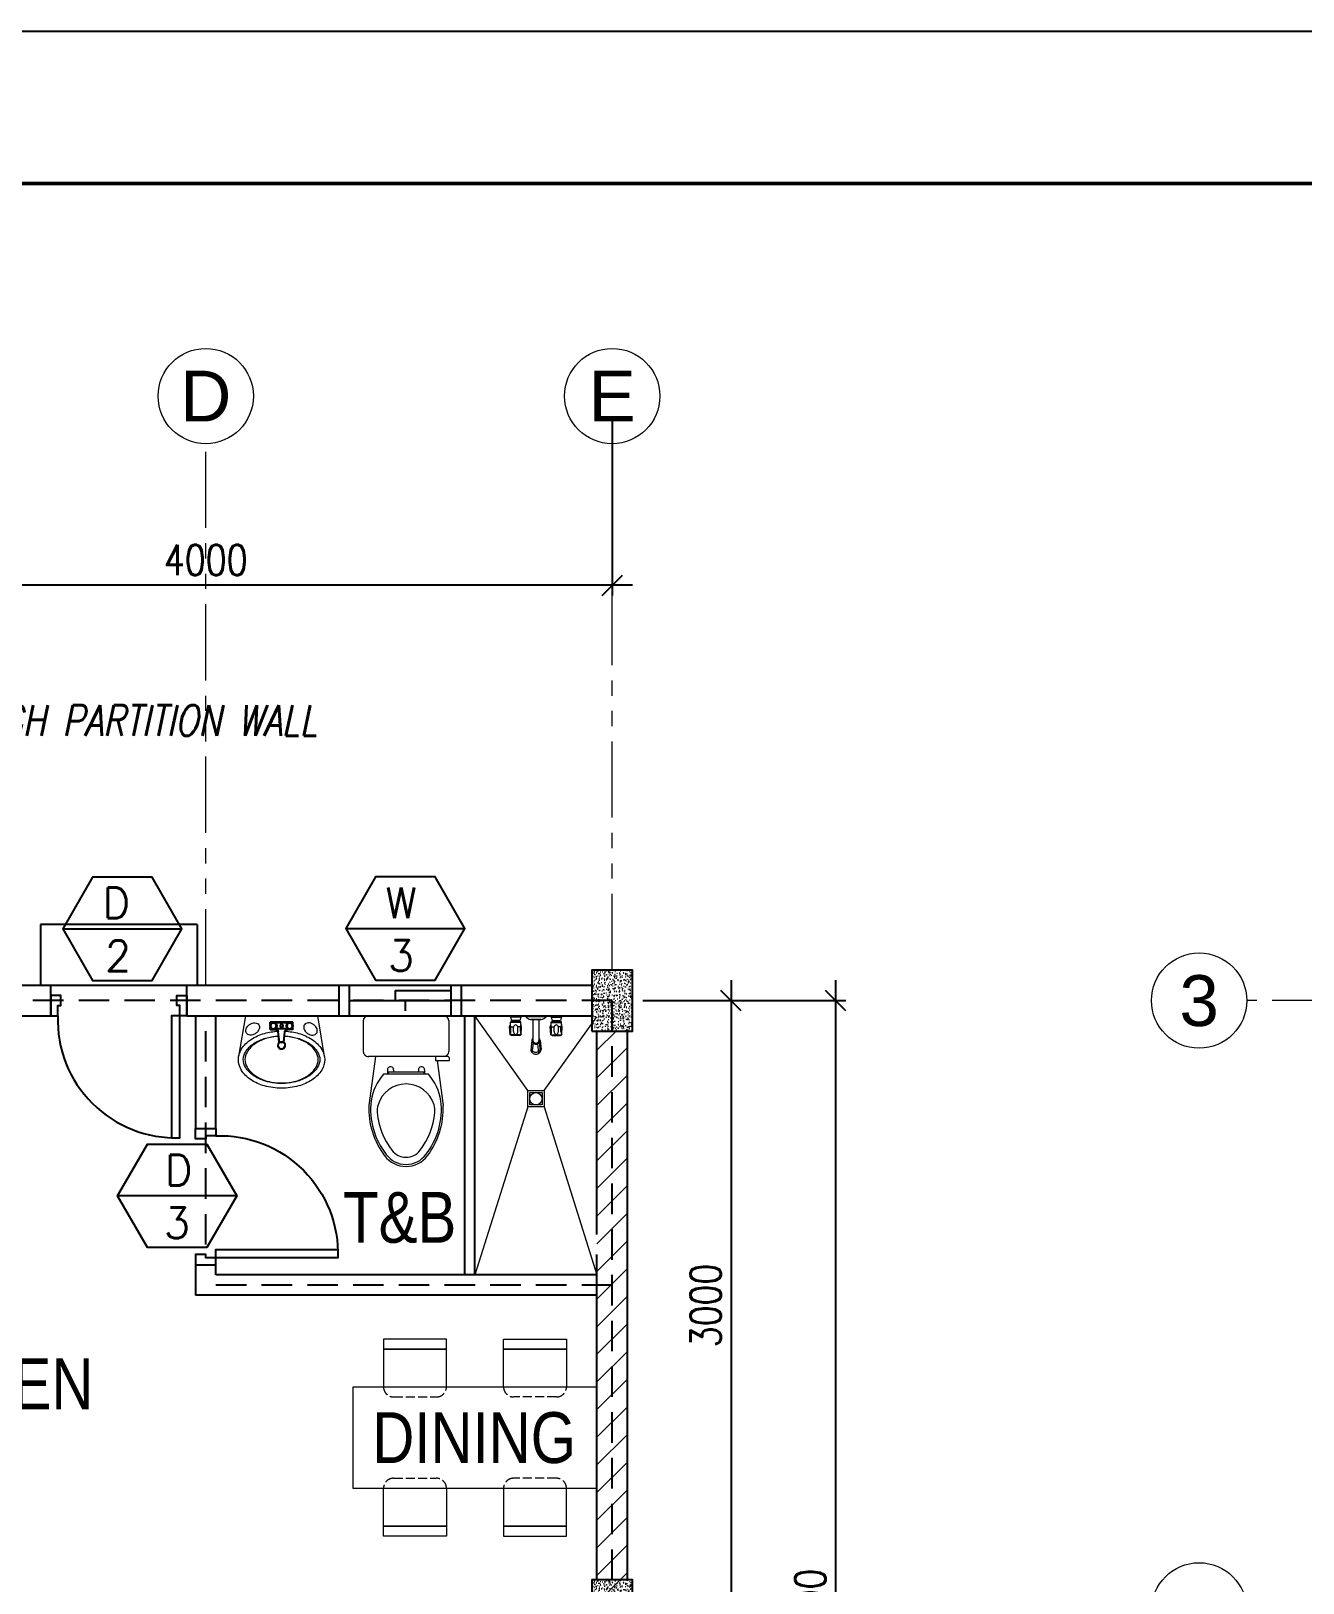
# Model space of a CAD drawing. Header units: millimetres. Extents: x 568137 to 731329, y -326076 to -191870.
# Drawn here: x 653488 to 659747, y -240610 to -232976 of the extents above; entities that cross this region are included whole.
import ezdxf
from ezdxf.enums import TextEntityAlignment as Align

# ---------------------------------------------------------------- set-up
doc = ezdxf.new("R2010")
doc.units = ezdxf.units.MM
doc.header["$LTSCALE"] = 300
doc.header["$MEASUREMENT"] = 0
doc.header["$PDMODE"] = 3
doc.header["$PDSIZE"] = 300
for name, pattern in [('DASHED', [0.75, 0.5, -0.25]), ('HID', [0.2, 0.15, -0.05]), ('PHANTOM', [2.5, 1.25, -0.25, 0.25, -0.25, 0.25, -0.25])]:
    doc.linetypes.add(name, pattern=pattern)
doc.layers.get('0').update_dxf_attribs({"color": 9})
doc.layers.get('DEFPOINTS').update_dxf_attribs({"color": 8})
for name, color, linetype, lineweight in [('BORDER', 5, 'Continuous', 50), ('dimensions', 8, 'Continuous', 15), ('fixtures', 251, 'Continuous', 5), ('FLR. PLAN BLK', 8, 'Continuous', 9), ('grid', 204, 'PHANTOM', 5), ('text', 142, 'Continuous', 25)]:
    doc.layers.add(name, color=color, linetype=linetype, lineweight=lineweight)
for name, color, linetype in [('COLUMN', 6, 'Continuous'), ('DOORS', 25, 'Continuous'), ('doorwin', 1, 'Continuous'), ('P-FIXT-MISC', 84, 'Continuous'), ('SCHED', 7, 'Continuous'), ('wall', 140, 'Continuous'), ('WDW', 175, 'Continuous')]:
    doc.layers.add(name, color=color, linetype=linetype)
doc.styles.add('ARIAL', font='arial.ttf', dxfattribs={"width": 0.8})
doc.styles.add('DIM', font='romans.shx', dxfattribs={"width": 0.8})
doc.styles.add('JO4', font='ARIALN.TTF')
doc.styles.add('PSM', font='simplex')
doc.styles.add('ROM', font='ROMANS.shx', dxfattribs={"width": 0.8})
doc.styles.get("Standard").update_dxf_attribs({"font": 'romans.shx'})
doc.dimstyles.new('DIM-100', dxfattribs={"dimscale": 100, "dimtxt": 2, "dimasz": 1, "dimexe": 0.5, "dimexo": 1.5, "dimgap": 1, "dimtad": 1, "dimdec": 0, "dimdsep": 46, "dimtxsty": 'PSM', "dimblk1": 'DIMCIR', "dimblk2": 'DIMCIR', "dimsah": 1, "dimcen": 0, "dimdle": 2, "dimclrd": 251, "dimclre": 251, "dimclrt": 2, "dimadec": 0, "dimazin": 0, "dimtfac": 1, "dimtdec": 0, "dimtix": 1, "dimtmove": 2, "dimatfit": 3, "dimldrblk": 'DIMCIR', "dimfxl": 0.5, "dimtvp": 1, "dimtolj": 1, "dimtzin": 0, "dimarcsym": 0})

# ---------------------------------------------------------------- blocks, each defined once
blk = doc.blocks.new('_Oblique')
at = {"color": 0, "linetype": 'ByBlock', "lineweight": -2}
blk.add_line((-0.5, -0.5), (0.5, 0.5), dxfattribs=at)
blk = doc.blocks.new('*D591')
at = {"layer": 'DEFPOINTS', "color": 0, "ltscale": 0.5, "transparency": 16777216}
for p in [(652347.6, -234745.3), (656347.6, -234745.3), (652347.6, -235702.4)]:
    blk.add_point(p, dxfattribs=at)
at = {"layer": 'FLR. PLAN BLK', "color": 8, "lineweight": -2, "ltscale": 0.5, "transparency": 16777216}
for p, q in [((652347.6, -234895.3), (652347.6, -235752.4)), ((656347.6, -234895.3), (656347.6, -235752.4)), ((656447.6, -235702.4), (652247.6, -235702.4))]:
    blk.add_line(p, q, dxfattribs=at)
at = {"layer": 'FLR. PLAN BLK', "color": 8, "lineweight": -2, "ltscale": 0.5, "transparency": 16777216, "xscale": 100, "yscale": 100, "zscale": 100, "rotation": 180}
blk.add_blockref('_Oblique', (652347.6, -235702.4), dxfattribs=at)
at = {"layer": 'FLR. PLAN BLK', "color": 8, "lineweight": -2, "ltscale": 0.5, "transparency": 16777216, "xscale": 100, "yscale": 100, "zscale": 100}
blk.add_blockref('_Oblique', (656347.6, -235702.4), dxfattribs=at)
at = {"layer": 'FLR. PLAN BLK', "color": 8, "ltscale": 0.5, "transparency": 16777216, "insert": (654347.6, -235577.4), "char_height": 150, "attachment_point": 5, "style": 'DIM'}
blk.add_mtext('\\A1;4000', dxfattribs=at)
blk = doc.blocks.new('DIMCIR')
for p, q in [((0, 1.5), (0, -1.5)), ((-1.5, 0), (1.5, 0))]:
    blk.add_line(p, q)
at = {"color": 2}
blk.add_circle((0, 0), 0.75, dxfattribs=at)
blk = doc.blocks.new('AM-FC4PA')
at = {"layer": 'P-FIXT-MISC'}
for p, q in [((-22.5, -70), (-22.5, 70)), ((-9.2, 70), (-22.5, 70)), ((-18, 69), (-22.5, 70)), ((-11.1, 69), (-18, 69)), ((-18, 69), (-18, 62.6)), ((-18, -37.4), (-18, 37.4)), ((22.5, 70), (9.2, 70)), ((18, 69), (11.1, 69)), ((18, 69), (22.5, 70)), ((18, 69), (18, 62.6)), ((18, -37.4), (18, 37.4)), ((22.5, 70), (22.5, 39.1)), ((100.1, 13.2), (35.9, 20)), ((101.5, 14), (54, 18.1)), ((100.1, 13.2), (101.5, 14)), ((-18, -69), (-22.5, -70)), ((-9.2, -70), (-22.5, -70)), ((-18, -69), (-18, -62.6)), ((-11.1, -69), (-18, -69)), ((22.5, -70), (9.2, -70)), ((18, -69), (11.1, -69)), ((18, -69), (18, -62.6)), ((18, -69), (22.5, -70)), ((22.5, -70), (22.5, -39.1)), ((100.1, -13.2), (35.9, -20)), ((101.5, -14), (54, -18.1)), ((100.1, -13.2), (101.5, -14))]:
    blk.add_line(p, q, dxfattribs=at)
for centre, radius in [((0, 50), 22), ((0, 50), 17.3), ((0, 0), 9.5), ((0, -50), 22), ((0, -50), 17.3)]:
    blk.add_circle(centre, radius, dxfattribs=at)
for centre, radius, start, end in [((-28.7, 50), 11.5, 315.8561, 44.1439), ((0, 78.7), 11.5, 225.8561, 314.1439), ((0, 21.3), 11.5, 45.8561, 134.1439), ((28.7, 50), 11.5, 135.8561, 224.1439), ((38, 39.9), 20, 186.65267, 264.02226), ((42.5, 39.1), 20, 180, 254.93868), ((3.2, 0), 97.8, 352.2121, 7.7879), ((3.5, 0), 99, 351.872, 8.128), ((-28.7, -50), 11.5, 315.8561, 44.1439), ((0, -21.3), 11.5, 225.8561, 314.1439), ((0, -78.7), 11.5, 45.8561, 134.1439), ((28.7, -50), 11.5, 135.8561, 224.1439), ((38, -39.9), 20, 95.97774, 173.34733), ((42.5, -39.1), 20, 105.06132, 180)]:
    blk.add_arc(centre, radius, start, end, dxfattribs=at)
blk = doc.blocks.new('*D620')
at = {"layer": 'DEFPOINTS', "color": 0, "ltscale": 0.5, "transparency": 16777216}
for p in [(656347.6, -237745.3), (657447.6, -237745.3), (656347.6, -243745.3)]:
    blk.add_point(p, dxfattribs=at)
at = {"layer": 'FLR. PLAN BLK', "color": 8, "lineweight": -2, "ltscale": 0.5, "transparency": 16777216}
for p, q in [((657447.6, -243845.3), (657447.6, -237645.3)), ((656497.6, -237745.3), (657497.6, -237745.3)), ((656497.6, -243745.3), (657497.6, -243745.3))]:
    blk.add_line(p, q, dxfattribs=at)
at = {"layer": 'FLR. PLAN BLK', "color": 8, "lineweight": -2, "ltscale": 0.5, "transparency": 16777216, "xscale": 100, "yscale": 100, "zscale": 100}
for p, rotation in [((657447.6, -237745.3), 90), ((657447.6, -243745.3), 270)]:
    blk.add_blockref('_Oblique', p, dxfattribs=dict(at, rotation=rotation))
at = {"layer": 'FLR. PLAN BLK', "color": 8, "ltscale": 0.5, "transparency": 16777216, "insert": (657322.6, -240745.3), "char_height": 150, "attachment_point": 5, "rotation": 90, "style": 'DIM'}
blk.add_mtext('\\A1;6000', dxfattribs=at)
blk = doc.blocks.new('*D621')
at = {"layer": 'DEFPOINTS', "color": 0, "ltscale": 0.5, "transparency": 16777216}
for p in [(656347.6, -237745.3), (656447.6, -240745.3), (656932.4, -240745.3)]:
    blk.add_point(p, dxfattribs=at)
at = {"layer": 'FLR. PLAN BLK', "color": 8, "lineweight": -2, "ltscale": 0.5, "transparency": 16777216}
for p, q in [((656932.4, -237645.3), (656932.4, -240845.3)), ((656497.6, -237745.3), (656982.4, -237745.3)), ((656597.6, -240745.3), (656982.4, -240745.3))]:
    blk.add_line(p, q, dxfattribs=at)
at = {"layer": 'FLR. PLAN BLK', "color": 8, "lineweight": -2, "ltscale": 0.5, "transparency": 16777216, "xscale": 100, "yscale": 100, "zscale": 100}
for p, rotation in [((656932.4, -237745.3), 90), ((656932.4, -240745.3), 270)]:
    blk.add_blockref('_Oblique', p, dxfattribs=dict(at, rotation=rotation))
at = {"layer": 'FLR. PLAN BLK', "color": 8, "ltscale": 0.5, "transparency": 16777216, "insert": (656807.4, -239245.3), "char_height": 150, "attachment_point": 5, "rotation": 90, "style": 'DIM'}
blk.add_mtext('\\A1;3000', dxfattribs=at)
blk = doc.blocks.new('DOOR-T&B')
at = {"layer": 'doorwin'}
for points in [[(71.3, 312.4), (121.3, 312.4), (121.3, 297.4), (171.3, 297.4), (171.3, 347.4), (71.3, 347.4)], [(71.3, 312.4), (121.3, 312.4), (121.3, 297.4), (171.3, 297.4), (171.3, 347.4), (71.3, 347.4)], [(71.3, -287.6), (71.3, -247.6), (-528.7, -247.6), (-528.7, -287.6)], [(71.3, -287.6), (71.3, -247.6), (-528.7, -247.6), (-528.7, -287.6)], [(71.3, -287.6), (121.3, -287.6), (121.3, -272.6), (171.3, -272.6), (171.3, -322.6), (71.3, -322.6)], [(71.3, -287.6), (121.3, -287.6), (121.3, -272.6), (171.3, -272.6), (171.3, -322.6), (71.3, -322.6)]]:
    blk.add_lwpolyline(points, close=True, dxfattribs=at)
blk.add_arc((51.3, -267.6), 580.3, 88.02507, 181.97493, dxfattribs=at)
blk.add_arc((51.3, -267.6), 580.3, 88.02507, 181.97493, dxfattribs=at)

msp = doc.modelspace()

# ---------------------------------------------------------------- hatches: boundary and pattern name
at = {"layer": 'dimensions', "linetype": 'Continuous'}
h = msp.add_hatch(dxfattribs=at)
h.set_pattern_fill('AR-CONC', color=256, scale=5, style=0)
h.set_pattern_definition([(50, (80461.552, -42248.292), (35.8630091, -3.1376067), [3.75, -41.25]), (355, (80461.552, -42248.292), (-6.9375667, 37.6096067), [3, -33]), (100.4514445, (80464.54, -42248.554), (28.9254423, 34.4719995), [3.1870096, -35.0571056]), (46.1842, (80461.552, -42238.292), (53.3620665, -8.275964), [5.625, -61.875]), (96.635635, (80466, -42238.98), (46.7330973, 48.70593), [4.780517, -52.585688]), (351.184164, (80461.55, -42238.29), (46.7330973, 48.70593), [4.5, -49.5]), (21, (80466.552, -42240.792), (29.8453526, -20.1309445), [3.75, -41.25]), (326, (80466.552, -42240.792), (12.1657666, 36.2575023), [3, -33]), (71.451445, (80469.04, -42242.47), (42.0111188, 16.1265576), [3.1870095, -35.0571056]), (37.5, (80461.552, -42248.292), (0.60799277, 16.6446927), [0, -32.6, 0, -33.5, 0, -33.125]), (7.5, (80461.552, -42248.292), (13.15347687, 19.7205856), [0, -19.1, 0, -31.85, 0, -12.625]), (327.5, (80450.402, -42248.292), (26.6911218, -1.1277436), [0, -12.5, 0, -39, 0, -51.75]), (317.5, (80445.402, -42248.292), (29.1593085, 5.0052491), [0, -16.25, 0, -25.9, 0, -36.75])])
h.paths.add_polyline_path([(656447.6, -237895.3), (656247.6, -237895.3), (656247.6, -237595.3), (656447.6, -237595.3)])
at = {"layer": 'dimensions'}
h = msp.add_hatch(dxfattribs=at)
h.set_pattern_fill('ANSI31', color=256, scale=769.23, style=0)
h.set_pattern_definition([(45, (50461.3, -42187.54), (-67.990969, 67.990969), [])])
h.paths.add_polyline_path([(656422.6, -237895.3), (656272.6, -237895.3), (656272.6, -243595.3), (656422.6, -243595.3)])
at = {"layer": 'dimensions', "linetype": 'Continuous'}
h = msp.add_hatch(dxfattribs=at)
h.set_pattern_fill('AR-CONC', color=256, scale=5, style=0)
h.set_pattern_definition([(50, (80461.552, -45248.292), (35.8630091, -3.1376067), [3.75, -41.25]), (355, (80461.552, -45248.292), (-6.9375667, 37.6096067), [3, -33]), (100.4514445, (80464.54, -45248.554), (28.9254423, 34.4719995), [3.1870096, -35.0571056]), (46.1842, (80461.552, -45238.292), (53.3620665, -8.275964), [5.625, -61.875]), (96.635635, (80466, -45238.98), (46.7330973, 48.70593), [4.780517, -52.585688]), (351.184164, (80461.55, -45238.29), (46.7330973, 48.70593), [4.5, -49.5]), (21, (80466.552, -45240.792), (29.8453526, -20.1309445), [3.75, -41.25]), (326, (80466.552, -45240.792), (12.1657666, 36.2575023), [3, -33]), (71.451445, (80469.04, -45242.47), (42.0111188, 16.1265576), [3.1870095, -35.0571056]), (37.5, (80461.552, -45248.292), (0.60799277, 16.6446927), [0, -32.6, 0, -33.5, 0, -33.125]), (7.5, (80461.552, -45248.292), (13.15347687, 19.7205856), [0, -19.1, 0, -31.85, 0, -12.625]), (327.5, (80450.402, -45248.292), (26.6911218, -1.1277436), [0, -12.5, 0, -39, 0, -51.75]), (317.5, (80445.402, -45248.292), (29.1593085, 5.0052491), [0, -16.25, 0, -25.9, 0, -36.75])])
h.paths.add_polyline_path([(656447.6, -240895.3), (656247.6, -240895.3), (656247.6, -240595.3), (656447.6, -240595.3)])

# ---------------------------------------------------------------- linework, layer by layer
at = {"layer": 'BORDER'}
msp.add_lwpolyline([(645229.4, -233725.5), (685529.4, -233725.5), (685529.4, -261925.5), (645229.4, -261925.5)], close=True, dxfattribs=at)
at = {"layer": 'COLUMN', "linetype": 'Continuous'}
for points in [[(656247.6, -237895.3), (656447.6, -237895.3), (656447.6, -237595.3), (656247.6, -237595.3)], [(656247.6, -240895.3), (656447.6, -240895.3), (656447.6, -240595.3), (656247.6, -240595.3)]]:
    msp.add_lwpolyline(points, close=True, dxfattribs=at)
at = {"layer": 'DEFPOINTS', "linetype": 'DASHED'}
for p, q in [((656347.6, -237745.3), (648347.6, -237745.3)), ((656347.6, -243745.3), (656347.6, -237745.3)), ((654347.6, -238945.3), (654347.6, -237895.3)), ((656347.6, -239145.3), (654347.6, -239145.3))]:
    msp.add_line(p, q, dxfattribs=at)
at = {"layer": 'DEFPOINTS'}
msp.add_lwpolyline([(644229.4, -232975.5), (686279.4, -232975.5), (686279.4, -262675.5), (644229.4, -262675.5)], close=True, dxfattribs=at)
at = {"layer": 'dimensions', "color": 0}
for p, q in [((655932.4, -238188.4), (655672.2, -237820.3)), ((655847.1, -237826.9), (655847.1, -237820.3)), ((655897.7, -237820.3), (655847.1, -237820.3)), ((655897.7, -237826.9), (655897.7, -237820.3)), ((655922.8, -237820.3), (655922.8, -237825.3)), ((656022, -237820.3), (655922.8, -237820.3)), ((656022, -237825.3), (655922.8, -237825.3)), ((656012.4, -238188.4), (656272.6, -237825.6)), ((656022, -237825.3), (656022, -237820.3)), ((656047.1, -237826.9), (656047.1, -237820.3)), ((656047.1, -237820.3), (656097.7, -237820.3)), ((656097.7, -237826.9), (656097.7, -237820.3)), ((654776.7, -237851.9), (654664.7, -237851.9)), ((654664.7, -237862.5), (654664.7, -237851.9)), ((654665.5, -237855.5), (654664.7, -237851.9)), ((654664.7, -237887.9), (654664.7, -237877.2)), ((654665.5, -237884.3), (654664.7, -237887.9)), ((654664.7, -237887.9), (654689.4, -237887.9)), ((654665.5, -237861), (654665.5, -237855.5)), ((654665.5, -237855.5), (654670.6, -237855.5)), ((654665.5, -237884.3), (654665.5, -237878.8)), ((654665.5, -237884.3), (654670.6, -237884.3)), ((654750.6, -237855.5), (654690.8, -237855.5)), ((654750.6, -237855.5), (654690.8, -237855.5)), ((654750.6, -237884.3), (654690.8, -237884.3)), ((654750.6, -237884.3), (654690.8, -237884.3)), ((654710.1, -237950), (654704.7, -237898.6)), ((654710.1, -237950), (654704.7, -237898.6)), ((654731.3, -237950), (654736.6, -237898.6)), ((654731.3, -237950), (654736.6, -237898.6)), ((654776.7, -237887.9), (654752, -237887.9)), ((654776.7, -237887.9), (654752, -237887.9)), ((654775.9, -237855.5), (654770.8, -237855.5)), ((654775.9, -237855.5), (654770.8, -237855.5)), ((654775.9, -237884.3), (654770.8, -237884.3)), ((654775.9, -237884.3), (654770.8, -237884.3)), ((654775.9, -237855.5), (654776.7, -237851.9)), ((654775.9, -237855.5), (654776.7, -237851.9)), ((654775.9, -237861), (654775.9, -237855.5)), ((654775.9, -237861), (654775.9, -237855.5)), ((654775.9, -237884.3), (654775.9, -237878.8)), ((654775.9, -237884.3), (654775.9, -237878.8)), ((654775.9, -237884.3), (654776.7, -237887.9)), ((654775.9, -237884.3), (654776.7, -237887.9)), ((654776.7, -237862.5), (654776.7, -237851.9)), ((654776.7, -237862.5), (654776.7, -237851.9)), ((654776.7, -237887.9), (654776.7, -237877.2)), ((654776.7, -237887.9), (654776.7, -237877.2)), ((655122.7, -237845.3), (655122.8, -237995.4)), ((655543.3, -237845.1), (655543.4, -237995.2)), ((655842.7, -237873.9), (655846.6, -237866.7)), ((655845.4, -237913.1), (655842.7, -237873.9)), ((655847.1, -237826.9), (655852.1, -237842.8)), ((655897.7, -237826.9), (655847.1, -237826.9)), ((655847.4, -237853), (655848.8, -237849)), ((655847.4, -237863.5), (655847.4, -237853)), ((655897.4, -237853), (655847.4, -237853)), ((655896, -237849), (655848.8, -237849)), ((655848.8, -237873.9), (655861.9, -237873.9)), ((655849.1, -237897.4), (655849.1, -237875.7)), ((655892.6, -237842.8), (655852.1, -237842.8)), ((655854.9, -237842.8), (655855.5, -237849)), ((655861.6, -237897.6), (655861.6, -237875.9)), ((655895.9, -237873.9), (655882.9, -237873.9)), ((655883.2, -237897.6), (655883.2, -237875.9)), ((655889.8, -237842.8), (655889.3, -237849)), ((655897.7, -237826.9), (655892.6, -237842.8)), ((655895.7, -237897.4), (655895.7, -237875.7)), ((655897.4, -237853), (655896, -237849)), ((655897.4, -237863.5), (655897.4, -237853)), ((655902.1, -237873.9), (655898.2, -237866.7)), ((655899.4, -237913.1), (655902.1, -237873.9)), ((655946, -237838.4), (655998.7, -237838.4)), ((655997.4, -237838.4), (655947.4, -237838.4)), ((655957.4, -237838.4), (655957.4, -237942.3)), ((655987.4, -237838.4), (655987.4, -237942.3)), ((656042.7, -237873.9), (656046.6, -237866.7)), ((656045.4, -237913.1), (656042.7, -237873.9)), ((656047.1, -237826.9), (656052.1, -237842.8)), ((656047.1, -237826.9), (656097.7, -237826.9)), ((656047.4, -237853), (656048.8, -237849)), ((656047.4, -237863.5), (656047.4, -237853)), ((656047.4, -237853), (656097.4, -237853)), ((656048.8, -237849), (656096, -237849)), ((656048.8, -237873.9), (656061.9, -237873.9)), ((656049.1, -237897.4), (656049.1, -237875.7)), ((656052.1, -237842.8), (656092.6, -237842.8)), ((656054.9, -237842.8), (656055.5, -237849)), ((656061.6, -237897.6), (656061.6, -237875.9)), ((656095.9, -237873.9), (656082.9, -237873.9)), ((656083.2, -237897.6), (656083.2, -237875.9)), ((656089.8, -237842.8), (656089.3, -237849)), ((656097.7, -237826.9), (656092.6, -237842.8)), ((656095.7, -237897.4), (656095.7, -237875.7)), ((656097.4, -237853), (656096, -237849)), ((656097.4, -237863.5), (656097.4, -237853)), ((656102.1, -237873.9), (656098.2, -237866.7)), ((656099.4, -237913.1), (656102.1, -237873.9)), ((654709.5, -237951.1), (654706.2, -237913.1)), ((654709.5, -237951.1), (654706.2, -237913.1)), ((654710.1, -237950), (654709.5, -237951.1)), ((654710.1, -237950), (654709.5, -237951.1)), ((654731.3, -237950), (654731.9, -237951.1)), ((654731.3, -237950), (654731.9, -237951.1)), ((654731.9, -237951.1), (654735.1, -237913.1)), ((654731.9, -237951.1), (654735.1, -237913.1)), ((655851.8, -237916.5), (655845.4, -237913.1)), ((655899.4, -237913.1), (655845.4, -237913.1)), ((655893, -237916.5), (655851.8, -237916.5)), ((655893, -237916.5), (655899.4, -237913.1)), ((655952.4, -237942.3), (655947.3, -237988.7)), ((655954.2, -238001.8), (655959.7, -237955.5)), ((655986.1, -238005.1), (655982.4, -237957.1)), ((655995.2, -237995.7), (655989.9, -237950.5)), ((655992.4, -237942.3), (655997.4, -237986.6)), ((656051.8, -237916.5), (656045.4, -237913.1)), ((656045.4, -237913.1), (656099.4, -237913.1)), ((656051.8, -237916.5), (656093, -237916.5)), ((656093, -237916.5), (656099.4, -237913.1)), ((655518.3, -238020.3), (655147.7, -238020.3)), ((655183, -238020.3), (655150, -238260.9)), ((655537.2, -238020.3), (655477.6, -238020.3)), ((655477.6, -238020.3), (655477.6, -238040.3)), ((655477.6, -238040.3), (655547.3, -238040.3)), ((655486, -238040.3), (655516.5, -238260.7)), ((655547.3, -238040.3), (655547.2, -238030.3)), ((655443.3, -238107.6), (655223, -238107.7)), ((655242, -238085.6), (655242, -238107.6)), ((655245.9, -238097.6), (655245.9, -238107.6)), ((655420.4, -238097.6), (655245.9, -238097.6)), ((655272.1, -238085.6), (655272.1, -238097.6)), ((655394.2, -238085.6), (655394.2, -238097.6)), ((655420.4, -238097.6), (655420.4, -238107.6)), ((655424.3, -238085.5), (655424.3, -238107.6)), ((655932.4, -238188.4), (656012.4, -238188.4)), ((655932.4, -238268.4), (655932.4, -238188.4)), ((655942, -238198), (656002.8, -238198)), ((655942, -238258.8), (655942, -238198)), ((656002.8, -238198), (656002.8, -238258.8)), ((656012.4, -238188.4), (656012.4, -238268.4)), ((655932.4, -238268.4), (655672.2, -239095.3)), ((656012.4, -238268.4), (655932.4, -238268.4)), ((656002.8, -238258.8), (655942, -238258.8)), ((656012.4, -238268.4), (656272.6, -239095.3)), ((655532.2, -239460.3), (655222.2, -239460.3)), ((655222.2, -239460.3), (655222.2, -239645.3)), ((655532.2, -239645.3), (655532.2, -239460.3)), ((655812.9, -239460.3), (656122.9, -239460.3)), ((655812.9, -239645.3), (655812.9, -239460.3)), ((656122.9, -239460.3), (656122.9, -239645.3)), ((655222.2, -240330.2), (655222.2, -240145.2)), ((655532.2, -240145.2), (655532.2, -240330.2)), ((655812.9, -240145.2), (655812.9, -240330.2)), ((656122.9, -240330.2), (656122.9, -240145.2)), ((655532.2, -240330.2), (655222.2, -240330.2)), ((655812.9, -240330.2), (656122.9, -240330.2))]:
    msp.add_line(p, q, dxfattribs=at)
for points in [[(654931.8, -238020.4), (654898.7, -237820.3), (654542.7, -237820.3), (654509.5, -238020.4)], [(656272.6, -240145.2), (655072.5, -240145.2), (655072.5, -239645.3), (656272.6, -239645.3), (656272.6, -240145.2)]]:
    msp.add_lwpolyline(points, dxfattribs=at)
for points in [[(654738.1, -237896, -0.053262), (654805.2, -237906.8, -0.079373), (654870.9, -237936.6, -0.107143), (654918.6, -237985.5, -0.140864), (654933.1, -238035.9, -0.140864), (654918.6, -238086.3, -0.107143), (654870.9, -238135.2, -0.079373), (654805.2, -238164.9, -0.066913), (654720.7, -238176.3, -0.066913), (654636.1, -238164.9, -0.079373), (654570.5, -238135.2, -0.107143), (654522.7, -238086.3, -0.140864), (654508.3, -238035.9, -0.140864), (654522.7, -237985.5, -0.107143), (654570.5, -237936.6, -0.079373), (654636.1, -237906.8, -0.053262), (654703.3, -237896, -0.066913)], [(654734.6, -237919.8, -0.055146), (654798.9, -237930, -0.079373), (654857.6, -237956.6, -0.107143), (654898.3, -237998.3, -0.140864), (654909.1, -238035.9, -0.140864), (654898.3, -238073.5, -0.107143), (654857.6, -238115.1, -0.079373), (654798.9, -238141.8, -0.066913), (654720.7, -238152.3, -0.066913), (654642.4, -238141.8, -0.079373), (654583.7, -238115.1, -0.107143), (654543.1, -238073.5, -0.140864), (654532.3, -238035.9, -0.140864), (654543.1, -237998.3, -0.107143), (654583.7, -237956.6, -0.079373), (654642.4, -237930, -0.055146), (654706.8, -237919.8, -0.066913)], [(654706.8, -237920.3, 0.048398), (654650.4, -237930, 0.079373), (654591.7, -237956.6, 0.107143), (654551.1, -237998.3, 0.140864), (654540.3, -238035.9, 0.140864), (654551.1, -238073.5, 0.107143), (654591.7, -238115.1, 0.079373), (654650.4, -238141.8, 0.060133), (654720.7, -238152.2, 0.060133), (654790.9, -238141.8, 0.079373), (654849.6, -238115.1, 0.107143), (654890.3, -238073.5, 0.140864), (654901.1, -238035.9, 0.140864), (654890.3, -237998.3, 0.107143), (654849.6, -237956.6, 0.079373), (654790.9, -237930, 0.048398), (654734.5, -237920.3, 0.060133)]]:
    msp.add_lwpolyline(points, format="xyb", dxfattribs=at)
for points in [[(654608.3, -237863.8, -0.127529), (654611.6, -237872.7, -0.106162), (654610.3, -237884.7, -0.085457), (654604.2, -237896.2, -0.074979), (654593.3, -237906.6, -0.074979), (654579.8, -237913.3, -0.085457), (654566.9, -237915.1, -0.106162), (654555.2, -237912.2, -0.127529), (654548, -237906, -0.127529), (654544.7, -237897.1, -0.106162), (654546, -237885.1, -0.085457), (654552.1, -237873.7, -0.074979), (654563, -237863.3, -0.074979), (654576.5, -237856.6, -0.085457), (654589.3, -237854.8, -0.106162), (654601, -237857.7, -0.127529)], [(654833.1, -237863.8, 0.127529), (654829.7, -237872.7, 0.106162), (654831, -237884.7, 0.085457), (654837.1, -237896.2, 0.074979), (654848.1, -237906.6, 0.074979), (654861.6, -237913.3, 0.085457), (654874.4, -237915.1, 0.106162), (654886.1, -237912.2, 0.127529), (654893.4, -237906, 0.127529), (654896.7, -237897.1, 0.106162), (654895.4, -237885.1, 0.085457), (654889.3, -237873.7, 0.074979), (654878.4, -237863.3, 0.074979), (654864.8, -237856.6, 0.085457), (654852, -237854.8, 0.106162), (654840.3, -237857.7, 0.127529)], [(654833.1, -237863.8, 0.127529), (654829.7, -237872.7, 0.106162), (654831, -237884.7, 0.085457), (654837.1, -237896.2, 0.074979), (654848.1, -237906.6, 0.074979), (654861.6, -237913.3, 0.085457), (654874.4, -237915.1, 0.106162), (654886.1, -237912.2, 0.127529), (654893.4, -237906, 0.127529), (654896.7, -237897.1, 0.106162), (654895.4, -237885.1, 0.085457), (654889.3, -237873.7, 0.074979), (654878.4, -237863.3, 0.074979), (654864.8, -237856.6, 0.085457), (654852, -237854.8, 0.106162), (654840.3, -237857.7, 0.127529)]]:
    msp.add_lwpolyline(points, format="xyb", close=True, dxfattribs=at)
for points in [[(655532.2, -239410.3), (655222.2, -239410.3), (655222.2, -239460.3), (655532.2, -239460.3)], [(655812.9, -239410.3), (656122.9, -239410.3), (656122.9, -239460.3), (655812.9, -239460.3)], [(655532.2, -240380.2), (655222.2, -240380.2), (655222.2, -240330.2), (655532.2, -240330.2)], [(655812.9, -240380.2), (656122.9, -240380.2), (656122.9, -240330.2), (655812.9, -240330.2)]]:
    msp.add_lwpolyline(points, close=True, dxfattribs=at)
for centre, radius in [((654680.7, -237869.9), 17.6), ((654680.7, -237869.9), 13.8), ((654720.7, -237869.9), 7.6), ((654720.7, -237869.9), 7.6), ((654760.7, -237869.9), 17.6), ((654760.7, -237869.9), 17.6), ((654760.7, -237869.9), 13.8), ((654760.7, -237869.9), 13.8), ((655972.4, -238228.4), 30.4)]:
    msp.add_circle(centre, radius, dxfattribs=at)
for centre, radius, start, end in [((655147.8, -237845.3), 25, 90.02466, 180.02466), ((655518.6, -237845), 24.8, 359.76556, 90.65037), ((655958.8, -237788.5), 51.5, 225.56308, 255.60074), ((655985.9, -237788.5), 51.5, 284.39926, 314.43692), ((654657.7, -237869.9), 9.19, 315.8561, 44.1439), ((654680.7, -237846.9), 9.19, 225.8561, 314.1439), ((654680.7, -237892.9), 9.19, 45.8561, 134.1439), ((654689.4, -237903.9), 16, 15.06132, 90), ((654689.4, -237903.9), 16, 15.06132, 90), ((654688.8, -237900.3), 16, 5.97774, 83.34733), ((654688.8, -237900.3), 16, 5.97774, 83.34733), ((654703.7, -237869.9), 9.19, 135.8561, 224.1439), ((654703.7, -237869.9), 9.19, 135.8561, 224.1439), ((654752, -237903.9), 16, 90, 164.93868), ((654752, -237903.9), 16, 90, 164.93868), ((654752.6, -237900.3), 16, 96.65267, 174.02226), ((654752.6, -237900.3), 16, 96.65267, 174.02226), ((654737.7, -237869.9), 9.19, 315.8561, 44.1439), ((654737.7, -237869.9), 9.19, 315.8561, 44.1439), ((654760.7, -237846.9), 9.19, 225.8561, 314.1439), ((654760.7, -237846.9), 9.19, 225.8561, 314.1439), ((654760.7, -237892.9), 9.19, 45.8561, 134.1439), ((654760.7, -237892.9), 9.19, 45.8561, 134.1439), ((654783.7, -237869.9), 9.19, 135.8561, 224.1439), ((654783.7, -237869.9), 9.19, 135.8561, 224.1439), ((655829, -237899.8), 20.2, 323.918, 7.02228), ((655822, -237886.5), 29.7, 29.83631, 37.41227), ((655840.7, -237863.5), 6.75, 331.69924, 0), ((655842.3, -237875.7), 6.75, 0, 35.96108), ((655868.3, -237875.9), 6.75, 144.03892, 180), ((655880.1, -237896.2), 18.6, 184.21659, 229.18221), ((655881, -237885.1), 22.4, 123.35438, 144.03892), ((655872.4, -237872), 6.75, 56.64562, 123.35438), ((655863.8, -237885.1), 22.4, 35.96108, 56.64562), ((655864.6, -237896.2), 18.6, 310.81779, 355.78341), ((655876.4, -237875.9), 6.75, 0, 35.96108), ((655915.8, -237899.8), 20.2, 172.97772, 216.082), ((655902.4, -237875.7), 6.75, 144.03892, 180), ((655922.7, -237886.5), 29.7, 142.58773, 150.16369), ((655904.1, -237863.5), 6.75, 180, 208.30076), ((656029, -237899.8), 20.2, 323.918, 7.02228), ((656022, -237886.5), 29.7, 29.83631, 37.41227), ((656040.7, -237863.5), 6.75, 331.69924, 0), ((656042.3, -237875.7), 6.75, 0, 35.96108), ((656068.3, -237875.9), 6.75, 144.03892, 180), ((656080.1, -237896.2), 18.6, 184.21659, 229.18221), ((656081, -237885.1), 22.4, 123.35438, 144.03892), ((656072.4, -237872), 6.75, 56.64562, 123.35438), ((656063.8, -237885.1), 22.4, 35.96108, 56.64562), ((656064.6, -237896.2), 18.6, 310.81779, 355.78341), ((656076.4, -237875.9), 6.75, 0, 35.96108), ((656115.8, -237899.8), 20.2, 172.97772, 216.082), ((656102.4, -237875.7), 6.75, 144.03892, 180), ((656122.7, -237886.5), 29.7, 142.58773, 150.16369), ((656104.1, -237863.5), 6.75, 180, 208.30076), ((654720.7, -237965.1), 20, 121.88267, 58.11733), ((654720.7, -237965.1), 20, 121.88267, 58.11733), ((654720.7, -237965.1), 16, 121.49929, 180), ((654720.7, -237965.1), 16, 121.49929, 180), ((654720.7, -237965.1), 16, 180, 0), ((654720.7, -237965.1), 16, 180, 0), ((654720.7, -237872.7), 79.2, 261.872, 278.128), ((654720.7, -237872.7), 79.2, 261.872, 278.128), ((654720.7, -237872.5), 78.2, 262.2121, 277.7879), ((654720.7, -237872.5), 78.2, 262.2121, 277.7879), ((654720.7, -237965.1), 16, 0, 58.50071), ((654720.7, -237965.1), 16, 0, 58.50071), ((655872.4, -237905.2), 6.75, 229.18221, 310.81779), ((655967.1, -237942.3), 14.7, 154.17049, 180), ((655967.1, -237942.3), 14.7, 180, 205.82951), ((655969.7, -237943.5), 17.6, 134.34946, 154.17049), ((655969.7, -237941), 17.6, 205.82951, 229.44584), ((655967.1, -237942.3), 9.72, 180, 205.82951), ((655971.3, -237939.1), 20.1, 229.44584, 250.48315), ((655969.7, -237941), 12.6, 205.82951, 229.44584), ((655971.3, -237939.1), 15.1, 229.44584, 250.48315), ((655972.4, -237936.1), 23.3, 250.48315, 270), ((655972.4, -237936.1), 18.3, 250.48315, 270), ((655972.4, -237936.1), 18.3, 270, 289.51685), ((655972.4, -237936.1), 23.3, 270, 289.51685), ((655973.5, -237939.1), 15.1, 289.51685, 310.55416), ((655973.5, -237939.1), 20.1, 289.51685, 310.55416), ((655975.1, -237941), 12.6, 310.55416, 334.17049), ((655977.7, -237942.3), 9.72, 334.17049, 0), ((655975.1, -237941), 17.6, 310.55416, 334.17049), ((655975.1, -237943.5), 17.6, 25.82951, 45.65054), ((655977.7, -237942.3), 14.7, 0, 25.82951), ((655977.7, -237942.3), 14.7, 334.17049, 0), ((656072.4, -237905.2), 6.75, 229.18221, 310.81779), ((655147.4, -237995.7), 24.6, 179.42815, 270.78998), ((655518.2, -237995.1), 25.2, 270.15996, 359.69801), ((655537.2, -238030.3), 10, 0.02466, 90.02466), ((655967.1, -237986.6), 19.7, 180, 205.82951), ((655967.1, -237977.3), 19.7, 194.43738, 205.82951), ((655969.7, -237976), 22.6, 205.82951, 229.44584), ((655969.7, -237985.4), 22.6, 205.82951, 229.44584), ((655971.3, -237974.1), 25.1, 229.44584, 250.48315), ((655971.3, -237983.4), 25.1, 229.44584, 250.48315), ((655972.4, -237971.1), 28.3, 250.48315, 270), ((655972.4, -237980.4), 28.3, 250.48315, 270), ((655972.4, -237971.1), 28.3, 270, 289.51685), ((655972.4, -237980.4), 28.3, 270, 289.51685), ((655973.5, -237974.1), 25.1, 289.51685, 310.55416), ((655973.5, -237983.4), 25.1, 289.51685, 310.55416), ((655975.1, -237976), 22.6, 310.55416, 334.17049), ((655975.1, -237985.4), 22.6, 310.55416, 334.17049), ((655977.7, -237977.3), 19.7, 334.17049, 346.58415), ((655977.7, -237986.6), 19.7, 334.17049, 0), ((655411.2, -238276.1), 252.6, 138.17272, 171.45025), ((655257, -238085.6), 15, 0.02464, 180.0247), ((655409.3, -238085.5), 15, 0.02462, 180.02469), ((655255.2, -238276.2), 252.6, 8.59908, 41.8766), ((655333.2, -238299.5), 143.9, 16.83571, 163.21361), ((655538.4, -238275), 388.7, 177.92928, 217.01055), ((655519.1, -238280.3), 360.1, 173.3409, 218.0192), ((655291.4, -238286.9), 100.1, 163.21361, 185.49411), ((655147.4, -238280.5), 360.1, 322.03012, 6.70842), ((655128, -238275.1), 388.7, 323.03877, 2.12004), ((655375.1, -238286.9), 100.1, 354.55522, 16.83571), ((655554.8, -238261.6), 364.8, 185.49411, 216.98103), ((655111.6, -238261.8), 364.8, 323.06829, 354.55522), ((655333.3, -238429.2), 132.1, 216.69925, 323.35007), ((655333.3, -238429.2), 122.1, 216.69925, 323.35007), ((655333.3, -238429.2), 87, 216.69925, 323.35007)]:
    msp.add_arc(centre, radius, start, end, dxfattribs=at)
at = {"layer": 'fixtures', "linetype": 'HID'}
for p, q in [((655272.2, -239695.3), (655482.2, -239695.3)), ((656072.9, -239695.3), (655862.9, -239695.3)), ((655272.2, -240095.2), (655482.2, -240095.2)), ((656072.9, -240095.2), (655862.9, -240095.2))]:
    msp.add_line(p, q, dxfattribs=at)
for centre, start, end in [((655272.2, -239645.3), 180, 270), ((655482.2, -239645.3), 270, 0), ((655862.9, -239645.3), 180, 270), ((656072.9, -239645.3), 270, 0), ((655272.2, -240145.2), 90, 180), ((655482.2, -240145.2), 0, 90), ((655862.9, -240145.2), 90, 180), ((656072.9, -240145.2), 0, 90)]:
    msp.add_arc(centre, 50, start, end, dxfattribs=at)
at = {"layer": 'grid'}
for p, q in [((654347.6, -237670.3), (654347.6, -235005.7)), ((656347.6, -237595.3), (656347.6, -235005.7)), ((661470, -237745.3), (659470, -237745.3))]:
    msp.add_line(p, q, dxfattribs=at)
at = {"layer": 'grid', "color": 8, "linetype": 'Continuous'}
for centre in [(654347.6, -234771.4), (656347.6, -234771.4), (659235.6, -237745.3), (659235.6, -240745.3)]:
    msp.add_circle(centre, 234.4, dxfattribs=at)
at = {"layer": 'SCHED', "color": 9}
for points in [[(653643.7, -237392.3), (653790.5, -237646.4), (654084, -237646.4), (654230.7, -237392.3), (654084, -237138.1), (653790.5, -237138.1), (653643.7, -237392.3), (654230.7, -237392.3)], [(655036.4, -237391.4), (655183.1, -237645.6), (655476.6, -237645.6), (655623.3, -237391.4), (655476.6, -237137.2), (655183.1, -237137.2), (655036.4, -237391.4), (655623.3, -237391.4)], [(654500.5, -238706.6), (654353.7, -238960.7), (654060.3, -238960.7), (653913.5, -238706.6), (654060.3, -238452.4), (654353.7, -238452.4), (654500.5, -238706.6), (653913.5, -238706.6)]]:
    msp.add_lwpolyline(points, dxfattribs=at)
at = {"layer": 'wall', "linetype": 'Continuous'}
for p, q in [((654304.8, -237370.3), (653534.8, -237370.3)), ((653534.8, -237370.3), (653534.8, -237670.3)), ((654304.8, -237370.3), (654304.8, -237670.3)), ((653584.8, -237670.3), (652447.6, -237670.3)), ((656247.6, -237670.3), (653584.8, -237670.3)), ((653584.8, -237820.3), (653584.8, -237670.3)), ((654254.8, -237820.3), (654254.8, -237670.3)), ((655004.1, -237821.1), (655004.1, -237671.1)), ((655605.1, -237670.3), (655605.1, -237820.3)), ((652447.6, -237820.3), (653619.8, -237820.3)), ((654254.8, -237820.3), (656247.6, -237820.3)), ((654297.6, -237821.2), (654297.6, -238375.3)), ((654397.6, -238375.3), (654397.6, -237820.3)), ((655622.2, -239095.3), (655622.2, -237820.3)), ((655672.2, -239095.3), (655672.2, -237820.3)), ((656272.6, -238895.3), (656272.6, -237895.3)), ((656422.6, -240595.3), (656422.6, -237895.3)), ((654397.6, -239095.3), (654397.6, -238970.3)), ((654297.6, -238995.3), (654297.6, -239195.3)), ((656272.6, -240595.3), (656272.6, -238995.3)), ((656272.6, -239095.3), (654397.6, -239095.3)), ((656272.6, -239195.3), (654297.6, -239195.3))]:
    msp.add_line(p, q, dxfattribs=at)
at = {"layer": 'WDW'}
for p, q in [((655055.2, -237820.4), (655055.1, -237670.4)), ((655555.2, -237820.1), (655555.1, -237670.1)), ((655055.1, -237745.4), (655555.1, -237745.1)), ((655280.1, -237695.3), (655555.1, -237695.2)), ((655280.1, -237695.3), (655280.1, -237745.3)), ((655330.4, -237795.3), (655330.4, -237745.3))]:
    msp.add_line(p, q, dxfattribs=at)

# ---------------------------------------------------------------- block references
at = {"layer": 'dimensions', "color": 0, "extrusion": (0, 0, -1), "xscale": 0.8000000000038199, "yscale": 0.8000000000038199, "zscale": -0.8000000000038199, "rotation": 270.0000000000002}
msp.add_blockref('AM-FC4PA', (-654720.7, -237869.9), dxfattribs=at)
at = {"layer": 'DOORS', "linetype": 'Continuous', "rotation": 90.00000000000001}
msp.add_blockref('DOOR-T&B', (653932.2, -237891.6), dxfattribs=at)
at = {"layer": 'DOORS', "linetype": 'Continuous', "xscale": -1}
msp.add_blockref('DOOR-T&B', (654468.9, -238722.7), dxfattribs=at)

# ---------------------------------------------------------------- texts
at = {"layer": 'grid', "style": 'ARIAL'}
for tag, p in [('D', (654347.6, -234771.4)), ('E', (656347.6, -234771.4)), ('3', (659235.6, -237745.3))]:
    msp.add_attdef(tag, text='', height=250, dxfattribs=at).set_placement(p, align=Align.MIDDLE_CENTER)
at = {"layer": 'SCHED', "color": 70, "style": 'ROM'}
for s, p in [('D', (653839.3, -237340.3)), ('W', (655231.9, -237339.4)), ('2', (653851.8, -237600.4)), ('3', (655244.4, -237599.5)), ('D', (654147, -238654.6)), ('3', (654141.7, -238914.7))]:
    msp.add_text(s, height=150.7, dxfattribs=at).set_placement(p)
at = {"layer": 'text', "color": 0, "oblique": 12, "width": 0.8}
msp.add_text('2M HIGH PARTITION WALL', height=150, dxfattribs=at).set_placement((652875.5, -236442.1))
at = {"layer": 'text', "style": 'JO4'}
for s, p in [('T&B', (655302.1, -238811.5)), ('KITCHEN', (653166.6, -239630.4)), ('DINING', (655668.4, -239895.3))]:
    msp.add_text(s, height=250, dxfattribs=at).set_placement(p, align=Align.MIDDLE_CENTER)

# ---------------------------------------------------------------- dimensions: what is measured, and where the dimension line sits
at = {"layer": 'FLR. PLAN BLK', "ltscale": 0.5}
for base, p1, p2, angle, picture, middle in [((652347.6, -235702.4), (656347.6, -234745.3), (652347.6, -234745.3), 180, '*D591', (654347.6, -235577.4)), ((657447.6, -237745.3), (656347.6, -243745.3), (656347.6, -237745.3), 90, '*D620', (657322.6, -240745.3)), ((656932.4, -240745.3), (656347.6, -237745.3), (656447.6, -240745.3), 90, '*D621', (656807.4, -239245.3))]:
    dim = msp.add_linear_dim(base=base, p1=p1, p2=p2, angle=angle, dimstyle='DIM-100', override={"dimtxt": 1.5, "dimgap": 0.5, "dimtxsty": 'DIM', "dimblk1": 'Oblique', "dimblk2": 'Oblique', "dimdle": 1, "dimclrd": 8, "dimclre": 8, "dimclrt": 8}, dxfattribs=at)
    dim.commit()
    dim.dimension.update_dxf_attribs({"geometry": picture, "text_midpoint": middle})

doc.saveas('drawing.dxf')
